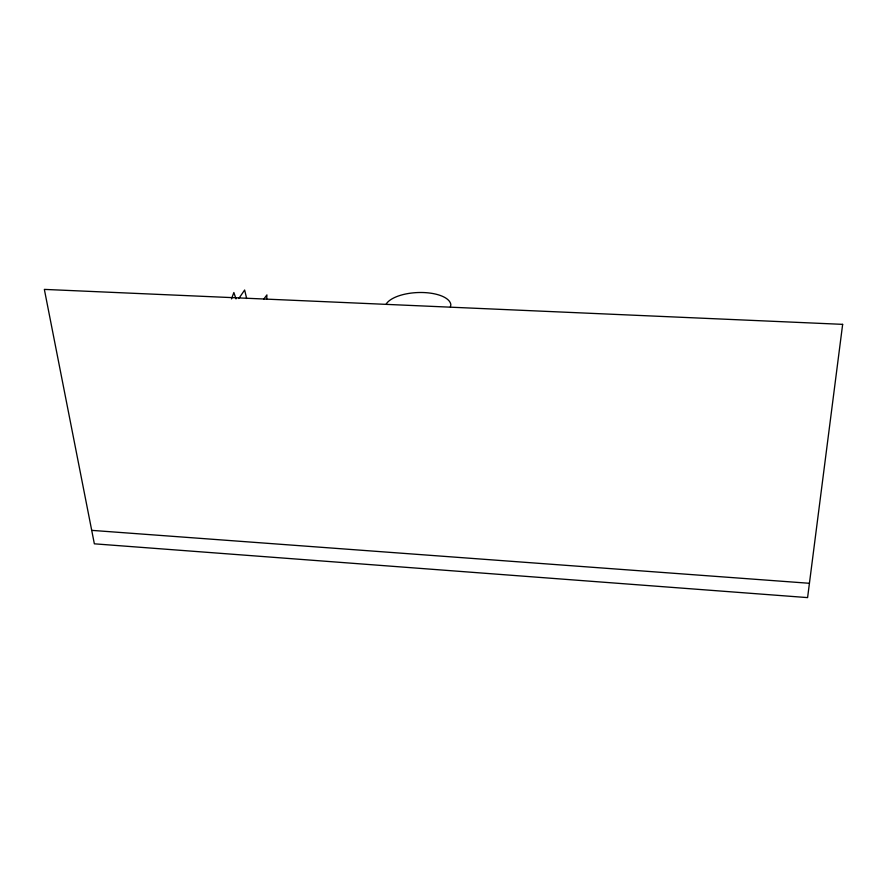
<?xml version="1.0" encoding="UTF-8"?>
<svg xmlns="http://www.w3.org/2000/svg" width="887" height="887" viewBox="0 0 887 887"><rect width="100%" height="100%" fill="white"/><g stroke="black" fill="none" stroke-linecap="round" stroke-linejoin="round"><path stroke-width="1.33" d="M266.699 299.041L266.92 294.916L263.871 298.986M450.385 306.98L450.851 304.829A32.941 14.004 -2.5 0 0 421.78 292.499A32.941 14.004 -2.5 0 0 386.244 303.964M231.496 298.93L233.858 292.522L236.02 298.919M238.803 298.52L244.635 290.027L246.664 298.498M91.705 530.359L809.421 583.291M842.65 324.354L807.591 597.605L94.355 543.82L44.35 289.395L842.65 324.354"/></g></svg>
